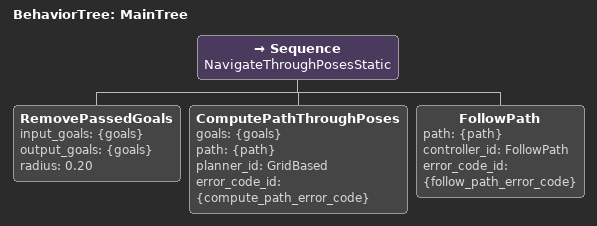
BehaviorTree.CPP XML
<!--
  Minimal BT for static waypoint chains:
  - compute once for the provided goals
  - follow the computed path
  - no periodic replanning / no recovery round-robin
-->
<root BTCPP_format="4" main_tree_to_execute="MainTree">
  <BehaviorTree ID="MainTree">
    <Sequence name="NavigateThroughPosesStatic">
      <RemovePassedGoals
        input_goals="{goals}"
        output_goals="{goals}"
        radius="0.20"/>
      <ComputePathThroughPoses
        goals="{goals}"
        path="{path}"
        planner_id="GridBased"
        error_code_id="{compute_path_error_code}"/>
      <FollowPath
        path="{path}"
        controller_id="FollowPath"
        error_code_id="{follow_path_error_code}"/>
    </Sequence>
  </BehaviorTree>
</root>
